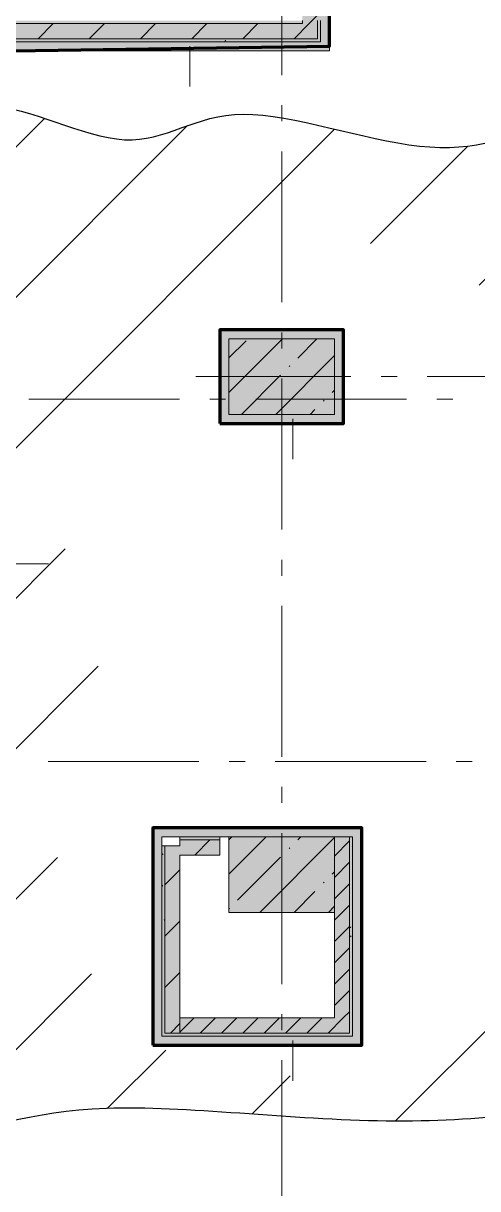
# Model space of a CAD drawing. Header units: millimetres. Extents: x -537608 to 253996, y -217170 to 186033.
# Drawn here: x -284475 to -281462, y 10368 to 18091 of the extents above; entities that cross this region are included whole.
import ezdxf

# ---------------------------------------------------------------- set-up
doc = ezdxf.new("R2010")
doc.units = ezdxf.units.MM
doc.layers.add('16) Лак 1.6м', color=160, linetype='Continuous', lineweight=90)
doc.layers.add('2) окраска коммуникации', color=152, linetype='Continuous', lineweight=30)
doc.layers.add('PDF _Геометрия', color=7, linetype='Continuous')
doc.layers.add('PDF _Сплошная заливка', color=7, linetype='Continuous', true_color=0xffffff)

msp = doc.modelspace()

# ---------------------------------------------------------------- hatches: boundary and pattern name
at = {"layer": '2) окраска коммуникации'}
h = msp.add_hatch(dxfattribs=at)
h.set_pattern_fill('ANSI31', color=5, scale=222)
h.set_pattern_definition([(45, (-305519.1207057401, -20669.70725479615), (-498.404214719338, 498.404214719338), [])])
edge = h.paths.add_edge_path()
edge.add_spline(control_points=[(-290778.1295418454, 11066.73725550275), (-290387.3432222666, 10570.64956164246), (-289743.0727939522, 11066.73725550275), (-288919.2533206891, 10560.09502494372), (-288105.9940039013, 11182.84275210756), (-286954.7584622179, 10760.64031071276), (-286007.4205449632, 10940.02898327531), (-285042.7477676743, 10616.4758401128), (-284130.9316466053, 11012.66351929682), (-281975.2535672687, 10728.45236448853), (-280376.2745304737, 10966.16539146788), (-279268.5103913055, 11271.04947029478), (-278118.4513044439, 10949.64111317335), (-276985.3064717367, 10882.03391194695), (-275953.6378516486, 10645.40870765447), (-275395.5217863466, 9715.80969079132), (-275395.5217863466, 8271.049470294769), (-275157.9741394991, 7191.990446720993), (-275614.6139921821, 6955.365242428517), (-274802.8089473837, 5738.435620353113), (-275817.5648653687, 5129.970809315353), (-275327.2936148814, 3468.32095605044), (-275716.284211203, 2758.444644058261), (-275293.4682106751, 2171.049470294798), (-273991.1979089876, 1727.434825355442), (-273974.2852068844, 2606.328441298821), (-273078.354413281, 3011.971648657254), (-273078.354413281, 4702.152378432475), (-273720.5962273882, 5040.188384564499), (-273078.354413281, 5733.162197135294), (-273720.5962273882, 6578.252911580283), (-273078.354413281, 7271.226724151078), (-273805.1597379039, 8271.049470294769), (-273078.354413281, 9012.112854846077), (-274291.2526209565, 9488.117833320925), (-274291.2526209565, 9164.229057605517), (-275005.9538269726, 9367.050661284731), (-275005.9538269726, 9971.049470294914), (-275073.6046353852, 10786.80188703947), (-275073.6046353852, 11271.04947029477), (-274668.013299255, 12503.44621075098), (-274837.1387682355, 13297.83082516133), (-275344.516727228, 13652.76863159998), (-276004.1090051488, 13838.68843497268), (-276985.0410709787, 13838.68843497268), (-277813.7588178802, 13821.78663466605), (-278642.4765647816, 14041.5100386519), (-279014.5544589998, 14768.28815095071), (-278845.4274379684, 16002.11957333274), (-278185.8367120985, 17021.04947029478), (-276443.2448242154, 17292.77574880551), (-275935.8653131717, 18408.29456904137), (-275682.1763336755, 19337.89358590452), (-275310.0999915081, 19659.02849084479), (-275479.2254604886, 20622.4311083212), (-274684.3331177936, 20656.23470893446), (-273872.526520944, 20842.15451230705), (-273940.1773293568, 22126.69133560897), (-274481.0718343636, 22725.7502556256), (-273331.0142995532, 24399.02918509419), (-274379.5971737959, 25075.10119735836), (-273331.0142995532, 26038.50451394953), (-274075.1700879899, 26985.00533111931), (-273078.354413281, 28523.06915902023), (-273078.354413281, 28523.06915902023), (-273345.9962499433, 29714.537717836), (-274039.4123800195, 30880.7626381065), (-275206.382616933, 30238.49422645559), (-276187.3146827629, 30745.54823565369), (-277354.2849196764, 30153.98522492256), (-279011.7204134791, 30982.17343994616), (-280026.4778835152, 30677.94103442728), (-281278.0100788933, 29934.26112182184), (-280499.3584001249, 28301.04947029485), (-281142.0364238914, 27038.3862445215), (-279890.5042285133, 25838.35842275272), (-281260.4253386136, 24180.04947029485), (-280059.6296974938, 22745.3282675294), (-281159.2859211085, 21829.04947029485), (-280076.8791947109, 20222.53182846601), (-281092.8162236715, 18916.62656016208), (-280737.6525836075, 18003.92934360544), (-280923.690754691, 17429.26743406607), (-281752.4085015923, 17141.93682885382), (-283156.1550158989, 17665.89333747341), (-283714.2710812009, 17125.03502854719), (-284813.592061753, 17750.40233900633), (-285185.6684039201, 17108.13322824056), (-286132.7750655437, 17801.10773992622), (-287328.3544132805, 16388.25048558218), (-285898.1716598534, 14701.76108214785), (-286388.6369167427, 13644.84066934502), (-285779.7842971823, 13214.04947029485), (-286591.5893419807, 12701.04947029479), (-286591.5893419807, 11811.55253060385), (-287690.9087704814, 11727.04352907082), (-288012.2485583902, 12132.68673642936), (-288722.5773905696, 11760.84712968408), (-289229.9569016132, 12453.82164136963), (-289940.2857337925, 11963.66873336329), (-290684.4415222293, 11777.74892999071), (-290778.1295418454, 11066.73725550275)], knot_values=[0, 0, 0, 0, 1, 2, 3, 4, 5, 6, 7, 8, 9, 10, 11, 12, 13, 14, 15, 16, 17, 18, 19, 20, 21, 22, 23, 24, 25, 26, 27, 28, 29, 30, 31, 32, 33, 34, 35, 36, 37, 38, 39, 40, 41, 42, 43, 44, 45, 46, 47, 48, 49, 50, 51, 52, 53, 54, 55, 56, 57, 58, 59, 60, 61, 62, 63, 64, 65, 66, 67, 68, 69, 70, 71, 72, 73, 74, 75, 76, 77, 78, 79, 80, 81, 82, 83, 84, 85, 86, 87, 88, 89, 90, 91, 92, 93, 94, 95, 96, 97, 98, 99, 99, 99, 99], degree=3, periodic=0)
edge = h.paths.add_edge_path(flags=16)
edge.add_arc((-282974.131416871, 12518.01710380639), 1274.567205917258, 125.00000004974521, 234.99999995025502, ccw=False)
edge.add_arc((-283038.6718286237, 14513.97250692987), 1162.044431998314, 125.0000000497451, 234.9999999502549, ccw=False)
edge.add_arc((-282295.866379925, 15202.92320276394), 1433.645541916495, 59.43173917583039, 169.4317390763406, ccw=False)
edge.add_arc((-282677.7619326952, 14748.50929600756), 2021.488717905952, -53.33912159542018, 56.66087830508968, ccw=False)
edge.add_arc((-282413.833053277, 12555.55064106403), 1102.633641852591, -78.79029658103138, 31.20970331947842, ccw=False)
edge.add_arc((-282952.3368390173, 12001.108425786), 919.0678340200262, 215.000000049745, 324.999999950255, ccw=False)
edge = h.paths.add_edge_path(flags=16)
edge.add_arc((-277532.2831400353, 20735.81904805778), 1174.761648407511, 125.0000000497451, 234.9999999502549, ccw=False)
edge.add_arc((-276960.5272288629, 23476.98792195341), 2171.587658382488, 125.0000000497451, 234.9999999502549, ccw=False)
edge.add_arc((-277291.7325825877, 26561.69859435377), 1594.148746454434, 125.00000004974521, 234.99999995025502, ccw=False)
edge.add_arc((-277094.170017662, 27873.72006977277), 1111.9458483979, 70.31799187557522, 180.3179917760853, ccw=False)
edge.add_arc((-276872.3716893117, 27774.88192752863), 1155.950819868962, -27.59113456386177, 82.40886533664792, ccw=False)
edge.add_arc((-276749.5728974249, 25951.74364315184), 1572.051704682641, -54.99999995025502, 54.9999999502549, ccw=False)
edge.add_arc((-276903.478506219, 23156.4449214603), 1840.377944830278, -54.9999999502549, 54.99999995025502, ccw=False)
edge.add_arc((-276968.8489957234, 21036.37149134816), 1277.401584025117, -81.3467366515178, 28.65326324899212, ccw=False)
edge.add_arc((-277491.3784936382, 20273.9631484444), 872.5123162488143, 215.0000000497448, 324.9999999502551, ccw=False)
h = msp.add_hatch(dxfattribs=at)
h.set_pattern_fill('ANSI31', color=256, scale=180)
h.set_pattern_definition([(45, (0, 0), (-404.1115254481119, 404.1115254481119), [])])
h.paths.add_polyline_path([(-284261.5972707048, 24109.05146122346, 0.5205670499999999), (-284261.5972707048, 26540.87311775143, 0.5205670499999999), (-284261.5972707048, 28830.24042532219, 0.520567050000002), (-285626.3392839998, 29828.84864750877, 0.5205670499999981), (-286827.0414223028, 28445.90119565926, 0.5205670500000009), (-286827.0414223028, 26028.72325080043, 0.5205670499999991), (-286827.0414223028, 23887.40225900559, 0.5205670499999998), (-286827.0414223028, 22082.00157610449, 0.3133390172102297), (-287418.7029360431, 20474.29203348119, 0.1767419994291153), (-287968.249788916, 20090.15405686153, 0.4171938097685001), (-288900.9717033515, 19255.15723500137, 0.1823102554896557), (-289397.7507273732, 19982.43343642546, 0.5205670499999833), (-290302.8839367609, 19605.02749645448, 0.5205670500000005), (-290302.8839367609, 17499.83302410714, 0.52056705), (-290302.8839367609, 15774.48999566095, 0.5205670500000004), (-290302.8839367609, 13721.19219378941, 0.5205670499999983), (-289397.7507273732, 15501.05536589745, 0.5205670500000004), (-289397.7507273732, 17937.98622951877, 0.2446984429989837), (-288865.6148016831, 18960.20983297211, 0.5205670499999999), (-287409.1652033214, 18960.20983297211, 0.5205670500000048), (-285892.2134563207, 18960.20983297213, 0.09253107615536854), (-285790.8179049191, 19215.24526978435, 0.1896132026804984), (-285175.6000924105, 19622.86376511678, 0.5205670500000004), (-284261.5972707048, 20287.72662518881, 0.52056705), (-284261.5972707048, 22263.21965132377, 0.5205670500000005)])
at = {"layer": 'PDF _Сплошная заливка', "transparency": 33554559}
h = msp.add_hatch(color=256, dxfattribs=at)
h.paths.add_polyline_path([(-282524.3536284036, 17988.99990980812), (-282504.352632421, 17988.99990980812), (-282504.352632421, 20949.00008163501), (-282524.3536284036, 20949.00008163501), (-282524.3536284036, 18089.00037465218)], flags=0)
h.paths.add_polyline_path([(-282512.7362758258, 21449.00007776907), (-282504.352632421, 21449.00007776907), (-282504.352632421, 27299.00353172002), (-282524.3536284036, 27299.00353172002), (-282524.3536284036, 21449.00007776907)], flags=0)
h.paths.add_polyline_path([(-282520.7861565936, 27799.00134086584), (-282504.352632421, 27799.00134086584), (-282506.3527390728, 28652.35071398156), (-282524.3536284036, 28654.34863364622), (-282524.3536284036, 27799.00134086584)], flags=0)
h.paths.add_polyline_path([(-282524.3536284036, 30414.35014105395), (-282504.352632421, 30416.35236414707), (-282504.352632421, 30799.00124712277), (-282624.3540226999, 30799.00124712277), (-282624.3540226999, 30779.0046251161), (-282524.3536284036, 30779.0046251161), (-282524.3536284036, 30416.35236414707)], flags=0)
h = msp.add_hatch(color=256, dxfattribs=at)
h.paths.add_polyline_path([(-282624.3540226999, 18089.00037465218), (-282524.3536284036, 18089.00037465218), (-282524.3536284036, 20949.00008163501), (-282624.3540226999, 20949.00008163501), (-282624.3540226999, 18108.99911309907)], flags=0)
h.paths.add_polyline_path([(-282524.3536284036, 21449.00007776907), (-282524.3536284036, 27299.00353172002), (-282624.3540226999, 27299.00353172002), (-282624.3540226999, 21449.00007776907), (-282577.3679893092, 21449.00007776907)], flags=0)
h.paths.add_polyline_path([(-282524.3536284036, 27799.00134086584), (-282524.3536284036, 28654.34863364622), (-282624.3540226999, 28654.34863364622), (-282624.3540226999, 27799.00134086584), (-282544.5009409597, 27799.00134086584)], flags=0)
h.paths.add_polyline_path([(-282624.3540226999, 30414.35014105395), (-282524.3536284036, 30414.35014105395), (-282524.3536284036, 30779.0046251161), (-282624.3540226999, 30779.0046251161)], flags=0)
at = {"layer": 'PDF _Сплошная заливка', "true_color": 0xff7d7d, "transparency": 33554559}
for points in [[(-282504.352632421, 17969.00110081322), (-282444.3541595413, 17969.00110081322), (-282444.3541595413, 20949.00008163501), (-282504.352632421, 20949.00008163501), (-282504.352632421, 18108.99911309907)], [(-282444.3541595413, 17909.00044094777), (-282444.3541595413, 17969.00110081322), (-284544.3544678275, 17969.00110081322), (-284544.3544678275, 17909.00044094777), (-282873.3108978805, 17909.00044094777)], [(-282411.3536343568, 15999.00045853744), (-282411.3536343568, 16058.99900196238), (-283111.352302641, 16058.99900196238), (-283111.352302641, 15999.00045853744), (-282873.3108978805, 15999.00045853744)], [(-282411.3536343568, 15499.00046240338), (-282351.3529744916, 15499.00046240338), (-282351.3529744916, 16058.99900196238), (-282411.3536343568, 16058.99900196238), (-282411.3536343568, 15917.78883375584)], [(-282411.3536343568, 12698.99929884549), (-282291.3522440779, 12698.99929884549), (-282291.3522440779, 12758.99777172242), (-283556.3529284868, 12758.99777172242), (-283556.3529284868, 12698.99929884549), (-282873.3108978805, 12698.99929884549)], [(-282291.3522440779, 11378.99924414687), (-282231.3537006518, 11378.99924414687), (-282231.3537006518, 12758.99777172242), (-282291.3522440779, 12758.99777172242), (-282291.3522440779, 11498.99844743782)]]:
    msp.add_hatch(color=11, dxfattribs=at).paths.add_polyline_path(points)
at = {"layer": 'PDF _Сплошная заливка', "transparency": 33554559}
for points in [[(-282873.3108978805, 18089.00037465218), (-282624.3540226999, 18089.00037465218), (-282624.3540226999, 18108.99911309907), (-288411.7022362339, 18108.99911309907), (-288411.7022362339, 18089.00037465218), (-284549.2675018441, 18089.00037465218)], [(-282524.3536284036, 17988.99990980812), (-282524.3536284036, 18089.00037465218), (-288411.7022362339, 18089.00037465218), (-288411.7022362339, 17988.99990980812), (-282873.3108978805, 17988.99990980812)], [(-282873.3108978805, 15499.00046240338), (-282411.3536343568, 15499.00046240338), (-282411.3536343568, 15999.00045853744), (-283111.352302641, 15999.00045853744), (-283111.352302641, 15499.00046240338)], [(-283436.3537251978, 12578.9979085663), (-283171.3530330547, 12578.9979085663), (-283171.3530330547, 12678.99830286207), (-283436.3537251978, 12678.99830286207), (-283436.3537251978, 12638.99856843203)], [(-282311.3532400582, 11398.99798259376), (-282291.3522440779, 11398.99798259376), (-282291.3522440779, 12698.99929884549), (-282311.3532400582, 12698.99929884549), (-282311.3532400582, 11498.99844743782)], [(-283436.3537251978, 11378.99924414687), (-282291.3522440779, 11378.99924414687), (-282291.3522440779, 11398.99798259376), (-283536.3541194942, 11398.99798259376), (-283536.3541194942, 11378.99924414687)]]:
    msp.add_hatch(color=256, dxfattribs=at).paths.add_polyline_path(points)

# ---------------------------------------------------------------- linework, layer by layer
at = {"layer": '16) Лак 1.6м'}
msp.add_lwpolyline([(-284544.3544678275, 17668.99984737847), (-284544.3544678275, 17909.00044094777), (-282444.3541595413, 17939.00077088049), (-282444.3541595413, 20889.00153820979), (-282351.3529744916, 20889.00153820979), (-282351.3529744916, 21509.00073763452), (-282444.3541595413, 21509.00073763452), (-282444.3541595413, 23239.000786341), (-282351.3529744916, 23239.00078634099), (-282351.3529744916, 23859.00005631374), (-282444.3541595413, 23859.00005631374), (-282444.3541595413, 27239.00068486633), (-282351.3529744916, 27239.00068486633), (-282351.3529744916, 27859.00418771953), (-282444.3541595413, 27859.00418771953), (-282444.3541595413, 28654.34863364622)], dxfattribs=at)
for points in [[(-283171.3530330547, 15438.99980253765), (-282351.3529744916, 15438.99980253765), (-282351.3529744916, 16058.99900196238), (-283171.3530330547, 16058.99900196238)], [(-283616.3536589006, 11318.99851373369), (-282231.3537006518, 11318.99851373369), (-282231.3537006518, 12758.99777172242), (-283616.3536589006, 12758.99777172242)]]:
    msp.add_lwpolyline(points, close=True, dxfattribs=at)
at = {"layer": '2) окраска коммуникации'}
msp.add_open_spline([(-290778.1295418454, 11066.73725550275), (-290387.3432222666, 10570.64956164246), (-289743.0727939522, 11066.73725550275), (-288919.2533206891, 10560.09502494372), (-288105.9940039013, 11182.84275210756), (-286954.7584622179, 10760.64031071276), (-286007.4205449632, 10940.02898327531), (-285042.7477676743, 10616.4758401128), (-284130.9316466053, 11012.66351929682), (-281975.2535672687, 10728.45236448853), (-280376.2745304737, 10966.16539146788), (-279268.5103913055, 11271.04947029478), (-278118.4513044439, 10949.64111317335), (-276985.3064717367, 10882.03391194695), (-275953.6378516486, 10645.40870765447), (-275395.5217863466, 9715.80969079132), (-275395.5217863466, 8271.049470294769), (-275157.9741394991, 7191.990446720993), (-275614.6139921821, 6955.365242428517), (-274802.8089473837, 5738.435620353113), (-275817.5648653687, 5129.970809315353), (-275327.2936148814, 3468.32095605044), (-275716.284211203, 2758.444644058261), (-275293.4682106751, 2171.049470294798), (-273991.1979089876, 1727.434825355442), (-273974.2852068844, 2606.328441298821), (-273078.354413281, 3011.971648657254), (-273078.354413281, 4702.152378432475), (-273720.5962273882, 5040.188384564499), (-273078.354413281, 5733.162197135294), (-273720.5962273882, 6578.252911580283), (-273078.354413281, 7271.226724151078), (-273805.1597379039, 8271.049470294769), (-273078.354413281, 9012.112854846077), (-274291.2526209565, 9488.117833320925), (-274291.2526209565, 9164.229057605517), (-275005.9538269726, 9367.050661284731), (-275005.9538269726, 9971.049470294914), (-275073.6046353852, 10786.80188703947), (-275073.6046353852, 11271.04947029477), (-274668.013299255, 12503.44621075098), (-274837.1387682355, 13297.83082516133), (-275344.516727228, 13652.76863159998), (-276004.1090051488, 13838.68843497268), (-276985.0410709787, 13838.68843497268), (-277813.7588178802, 13821.78663466605), (-278642.4765647816, 14041.5100386519), (-279014.5544589998, 14768.28815095071), (-278845.4274379684, 16002.11957333274), (-278185.8367120985, 17021.04947029478), (-276443.2448242154, 17292.77574880551), (-275935.8653131717, 18408.29456904137), (-275682.1763336755, 19337.89358590452), (-275310.0999915081, 19659.02849084479), (-275479.2254604886, 20622.4311083212), (-274684.3331177936, 20656.23470893446), (-273872.526520944, 20842.15451230705), (-273940.1773293568, 22126.69133560897), (-274481.0718343636, 22725.7502556256), (-273331.0142995532, 24399.02918509419), (-274379.5971737959, 25075.10119735836), (-273331.0142995532, 26038.50451394953), (-274075.1700879899, 26985.00533111931), (-273078.354413281, 28523.06915902023), (-273078.354413281, 28523.06915902023), (-273345.9962499433, 29714.537717836), (-274039.4123800195, 30880.7626381065), (-275206.382616933, 30238.49422645559), (-276187.3146827629, 30745.54823565369), (-277354.2849196764, 30153.98522492256), (-279011.7204134791, 30982.17343994616), (-280026.4778835152, 30677.94103442728), (-281278.0100788933, 29934.26112182184), (-280499.3584001249, 28301.04947029485), (-281142.0364238914, 27038.3862445215), (-279890.5042285133, 25838.35842275272), (-281260.4253386136, 24180.04947029485), (-280059.6296974938, 22745.3282675294), (-281159.2859211085, 21829.04947029485), (-280076.8791947109, 20222.53182846601), (-281092.8162236715, 18916.62656016208), (-280737.6525836075, 18003.92934360544), (-280923.690754691, 17429.26743406607), (-281752.4085015923, 17141.93682885382), (-283156.1550158989, 17665.89333747341), (-283714.2710812009, 17125.03502854719), (-284813.592061753, 17750.40233900633), (-285185.6684039201, 17108.13322824056), (-286132.7750655437, 17801.10773992622), (-287328.3544132805, 16388.25048558218), (-285898.1716598534, 14701.76108214785), (-286388.6369167427, 13644.84066934502), (-285779.7842971823, 13214.04947029485), (-286591.5893419807, 12701.04947029479), (-286591.5893419807, 11811.55253060385), (-287690.9087704814, 11727.04352907082), (-288012.2485583902, 12132.68673642936), (-288722.5773905696, 11760.84712968408), (-289229.9569016132, 12453.82164136963), (-289940.2857337925, 11963.66873336329), (-290684.4415222293, 11777.74892999071), (-290778.1295418454, 11066.73725550275)], degree=3, dxfattribs=at)
at = {"layer": 'PDF _Геометрия', "lineweight": 9}
for p, q in [((-282444.3541595413, 20889.00153820979), (-282444.3541595413, 17969.00110081322)), ((-282624.3540226999, 18089.00037465218), (-288411.7022362339, 18089.00037465218)), ((-284376.5553892957, 17988.99990980812), (-284276.5549244531, 18089.00037465218)), ((-284037.1442533487, 17988.99990980812), (-283937.1438590546, 18089.00037465218)), ((-283697.7331174017, 17988.99990980812), (-283597.7327231053, 18089.00037465218)), ((-283358.3220520032, 17988.99990980812), (-283258.321587156, 18089.00037465218)), ((-283018.9109160539, 17988.99990980812), (-282918.9105217598, 18089.00037465218)), ((-282679.4976636677, 17988.99990980812), (-282579.4993858105, 18089.00037465218)), ((-282624.3540226999, 18108.99911309907), (-282624.3540226999, 18089.00037465218)), ((-282579.4993858105, 18089.00037465218), (-282524.3536284036, 18144.14613206077)), ((-282524.3536284036, 18108.99911309907), (-282524.3536284036, 18089.00037465218)), ((-282524.3536284036, 18089.00037465218), (-282524.3536284036, 17988.99990980812)), ((-282504.352632421, 18089.00037465218), (-282504.352632421, 18108.99911309907)), ((-282504.352632421, 17988.99990980812), (-282504.352632421, 18089.00037465218)), ((-282524.3536284036, 17988.99990980812), (-288294.3554265057, 17988.99990980812)), ((-288274.3545010694, 17969.00110081322), (-282504.352632421, 17969.00110081322)), ((-282504.352632421, 17969.00110081322), (-284544.3544678275, 17969.00110081322)), ((-283370.9921925411, 17938.99971266052), (-283370.9921925411, 17672.84929958545)), ((-282504.352632421, 17988.99990980812), (-282504.352632421, 17969.00110081322)), ((-282504.352632421, 17969.00110081322), (-282504.352632421, 17988.99990980812)), ((-282444.3541595413, 17969.00110081322), (-282444.3541595413, 17909.00044094777)), ((-282444.3541595413, 17909.00044094777), (-284544.3544678275, 17909.00044094777)), ((-283111.352302641, 16058.99900196238), (-283171.3530330547, 16058.99900196238)), ((-283171.3530330547, 16058.99900196238), (-283171.3530330547, 15438.99980253765)), ((-282411.3536343568, 16058.99900196238), (-283111.352302641, 16058.99900196238)), ((-283111.352302641, 15644.78778554806), (-282757.1418166402, 15999.00045853744)), ((-283111.352302641, 15999.00045853744), (-283111.352302641, 15499.00046240338)), ((-282411.3536343568, 15999.00045853744), (-283111.352302641, 15999.00045853744)), ((-283111.352302641, 15872.88685915384), (-282997.5471441487, 15986.69413408782)), ((-282655.3974755185, 15872.64572605305), (-282529.0427430338, 15999.00045853744)), ((-282351.3529744916, 16058.99900196238), (-282411.3536343568, 16058.99900196238)), ((-282411.3536343568, 15499.00046240338), (-282411.3536343568, 15999.00045853744)), ((-282351.3529744916, 15499.00046240338), (-282351.3529744916, 16058.99900196238)), ((-282800.9457820017, 15499.00046240338), (-282411.3536343568, 15888.59261005004)), ((-283029.0448556081, 15499.00046240338), (-282769.4480705401, 15758.59513103004)), ((-282712.4227730315, 15815.6204285414), (-282707.682017253, 15820.36118431684)), ((-282427.3005888998, 15644.54665244726), (-282411.3536343568, 15660.49360699198)), ((-282572.8467789462, 15499.00046240338), (-282541.348996936, 15530.49605742397)), ((-282484.3236994252, 15587.52135493562), (-282479.5829436489, 15592.26218125878)), ((-283111.352302641, 15499.00046240338), (-282411.3536343568, 15499.00046240338)), ((-282688.8823833471, 15468.99907425012), (-282688.8823833471, 15202.84866117534)), ((-282351.3529744916, 15438.99980253765), (-282351.3529744916, 15499.00046240338)), ((-283171.3530330547, 15438.99980253765), (-283111.352302641, 15438.99980253765)), ((-283111.352302641, 15438.99980253765), (-282351.3529744916, 15438.99980253765)), ((-284574.3537395395, 14509.47028876818), (-284308.2033970144, 14509.47028876818)), ((-283556.3529284868, 12758.99777172242), (-283616.3536589006, 12758.99777172242)), ((-283616.3536589006, 12758.99777172242), (-283616.3536589006, 11318.99851373369)), ((-282291.3522440779, 12758.99777172242), (-283556.3529284868, 12758.99777172242)), ((-282231.3537006518, 12758.99777172242), (-282291.3522440779, 12758.99777172242)), ((-282231.3537006518, 11378.99924414687), (-282231.3537006518, 12758.99777172242)), ((-283556.3529284868, 11378.99924414687), (-283556.3529284868, 12698.99929884549)), ((-283556.3529284868, 12698.99929884549), (-283111.352302641, 12698.99929884549)), ((-283171.3530330547, 12698.99929884549), (-283436.3537251978, 12698.99929884549)), ((-283436.3537251978, 12698.99929884549), (-283436.3537251978, 12678.99830286207)), ((-283436.3537251978, 12678.99830286207), (-283436.3537251978, 12638.99856843203)), ((-283171.3530330547, 12678.99830286207), (-283436.3537251978, 12678.99830286207)), ((-283337.7419274006, 12578.9979085663), (-283237.741533102, 12678.99830286207)), ((-283171.3530330547, 12678.99830286207), (-283171.3530330547, 12698.99929884549)), ((-283171.3530330547, 12578.9979085663), (-283171.3530330547, 12678.99830286207)), ((-283111.352302641, 12451.40950301803), (-282863.762577363, 12698.99929884549)), ((-283111.352302641, 12679.50638963558), (-283091.8616509693, 12698.99929884549)), ((-283111.352302641, 12698.99929884549), (-283111.352302641, 12198.99930271114)), ((-282411.3536343568, 12698.99929884549), (-283111.352302641, 12698.99929884549)), ((-282907.5666132709, 12198.99930271114), (-282411.3536343568, 12695.2122110795)), ((-282655.3974755185, 12679.26525653479), (-282635.6656907443, 12698.99929884549)), ((-282411.3536343568, 12198.99930271114), (-282411.3536343568, 12698.99929884549)), ((-282291.3522440779, 12698.99929884549), (-282411.3536343568, 12698.99929884549)), ((-282411.3536343568, 12698.99929884549), (-282311.3532400582, 12698.99929884549)), ((-282411.3536343568, 12572.00511919144), (-282311.3532400582, 12672.00551348721)), ((-282311.3532400582, 12698.99929884549), (-282291.3522440779, 12698.99929884549)), ((-282311.3532400582, 12698.99929884549), (-282311.3532400582, 11498.99844743782)), ((-282291.3522440779, 11498.99844743782), (-282291.3522440779, 12698.99929884549)), ((-282291.3522440779, 12698.99929884549), (-282291.3522440779, 11498.99844743782)), ((-283536.3541194942, 12638.99856843203), (-283556.3529284868, 12638.99856843203)), ((-283556.3529284868, 12638.99856843203), (-283556.3529284868, 11378.99924414687)), ((-283536.3541194942, 11398.99798259376), (-283536.3541194942, 12638.99856843203)), ((-283436.3537251978, 12638.99856843203), (-283536.3541194942, 12638.99856843203)), ((-282712.4227730315, 12622.23995902342), (-282707.682017253, 12626.98297233482)), ((-283436.3537251978, 11498.99844743782), (-283436.3537251978, 12578.9979085663)), ((-283436.3537251978, 12578.9979085663), (-283171.3530330547, 12578.9979085663)), ((-283054.5703252204, 12280.09247738258), (-282769.4480705401, 12565.21466151149)), ((-282411.3536343568, 12430.58401243305), (-282311.3532400582, 12530.58440672854)), ((-283536.3541194942, 12380.38571647072), (-283436.3537251978, 12480.38611076649)), ((-282427.3005888998, 12451.16625347701), (-282411.3536343568, 12467.11313747372)), ((-282484.3236994252, 12394.14088541735), (-282479.5829436489, 12398.88389872904)), ((-282411.3536343568, 12289.16283512609), (-282311.3532400582, 12389.16329996987)), ((-282679.4675396668, 12198.99930271114), (-282541.348996936, 12337.11777489395)), ((-283111.352302641, 12223.31042941197), (-283106.8547964063, 12227.81012263461)), ((-282451.3684660604, 12198.99930271114), (-282411.3536343568, 12239.01406386765)), ((-282411.3536343568, 12147.7417283677), (-282311.3532400582, 12247.74219321119)), ((-283536.3541194942, 12040.97458052368), (-283436.3537251978, 12140.97497481916)), ((-283111.352302641, 12198.99930271114), (-282411.3536343568, 12198.99930271114)), ((-282411.3536343568, 12198.99930271114), (-282411.3536343568, 11498.99844743782)), ((-282411.3536343568, 12006.32062160875), (-282311.3532400582, 12106.32108645252)), ((-282411.3536343568, 11864.89951485036), (-282311.3532400582, 11964.89779270561)), ((-282411.3536343568, 11723.47840809141), (-282311.3532400582, 11823.47668594695)), ((-283536.3541194942, 11701.56344457608), (-283436.3537251978, 11801.56390941985)), ((-282411.3536343568, 11582.0551143445), (-282311.3532400582, 11682.05557918827)), ((-282352.9891945053, 11498.99844743782), (-282311.3532400582, 11540.63440188159)), ((-283499.5063290889, 11398.99798259376), (-283436.3537251978, 11462.15277347253)), ((-283436.3537251978, 11405.58392159085), (-283342.9391993517, 11498.99844743782)), ((-282411.3536343568, 11498.99844743782), (-283436.3537251978, 11498.99844743782)), ((-283436.3537251978, 11498.99844743782), (-283436.3537251978, 11398.99798259376)), ((-283301.5184868866, 11398.99798259376), (-283201.5180925925, 11498.99844743782)), ((-283160.0951931397, 11398.99798259376), (-283060.096915287, 11498.99844743782)), ((-283018.6740863827, 11398.99798259376), (-282918.6736920886, 11498.99844743782)), ((-282877.2529796234, 11398.99798259376), (-282777.2525853271, 11498.99844743782)), ((-282735.8318728665, 11398.99798259376), (-282635.8314080216, 11498.99844743782)), ((-282594.410766105, 11398.99798259376), (-282494.4103012623, 11498.99844743782)), ((-282452.989659348, 11398.99798259376), (-282352.9891945053, 11498.99844743782)), ((-282311.3532400582, 11498.99844743782), (-282311.3532400582, 11398.99798259376)), ((-282291.3522440779, 11398.99798259376), (-282291.3522440779, 11498.99844743782)), ((-283536.3541194942, 11378.99924414687), (-283556.3529284868, 11378.99924414687)), ((-283556.3529284868, 11378.99924414687), (-283536.3541194942, 11378.99924414687)), ((-283436.3537251978, 11398.99798259376), (-283536.3541194942, 11398.99798259376)), ((-283536.3541194942, 11378.99924414687), (-283436.3537251978, 11378.99924414687)), ((-282311.3532400582, 11398.99798259376), (-283436.3537251978, 11398.99798259376)), ((-282291.3522440779, 11378.99924414687), (-283436.3537251978, 11378.99924414687)), ((-283436.3537251978, 11378.99924414687), (-282291.3522440779, 11378.99924414687)), ((-282311.5684820402, 11398.99798259376), (-282311.3532400582, 11399.21329512292)), ((-282291.3522440779, 11398.99798259376), (-282291.3522440779, 11378.99924414687)), ((-282291.3522440779, 11378.99924414687), (-282291.3522440779, 11398.99798259376)), ((-282231.3537006518, 11318.99851373369), (-282231.3537006518, 11378.99924414687)), ((-283616.3536589006, 11318.99851373369), (-283556.3529284868, 11318.99851373369)), ((-283556.3529284868, 11318.99851373369), (-282231.3537006518, 11318.99851373369)), ((-282688.8823833471, 11348.99778544616), (-282688.8823833471, 11082.84955935962))]:
    msp.add_line(p, q, dxfattribs=at)
at = {"layer": 'PDF _Геометрия', "color": 253, "lineweight": 9, "true_color": 0xaaaaaa}
for p, q in [((-282761.3529684989, 18747.59554418879), (-282761.3529684989, 17747.59343548015)), ((-282761.3529684989, 17547.59476332913), (-282761.3529684989, 17441.75983689939)), ((-282761.3529684989, 17241.76109420036), (-282761.3529684989, 16241.76110193195)), ((-282761.3529684989, 16041.7603133407), (-282761.3529684989, 15935.92750335119)), ((-283330.1053874248, 15749.34600462702), (-282302.5820764289, 15749.34600462702)), ((-282761.3529684989, 15735.92664421165), (-282761.3529684989, 14735.92665194353)), ((-282102.5812172899, 15749.34600462702), (-281996.7484073009, 15749.34600462702)), ((-281796.7476187105, 15749.34600462702), (-280796.7476264424, 15749.34600462702)), ((-283438.9544776148, 15599.34752962388), (-284438.9544698829, 15599.34752962388)), ((-283133.1208790332, 15599.34752962388), (-283238.9558054635, 15599.34752962388)), ((-281933.1222146138, 15599.34752962388), (-282933.1221363355, 15599.34752962388)), ((-281627.2885454858, 15599.34752962388), (-281733.1213554748, 15599.34752962388)), ((-282761.3529684989, 14535.92579280398), (-282761.3529684989, 14430.09305336249)), ((-282761.3529684989, 14230.09431066345), (-282761.3529684989, 13230.09220195482)), ((-283310.6168521922, 13199.34589735655), (-284310.6168444603, 13199.34589735655)), ((-283004.7832536129, 13199.34589735655), (-283110.615993051, 13199.34589735655)), ((-281804.7824022035, 13199.34589735655), (-282804.7823944716, 13199.34589735655)), ((-281498.9488036241, 13199.34589735655), (-281604.7837300522, 13199.34589735655)), ((-282761.3529684989, 13030.09352980379), (-282761.3529684989, 12924.26071981457)), ((-282761.3529684989, 12724.25986067503), (-282761.3529684989, 11724.25993895463)), ((-282761.3529684989, 11524.25907981537), (-282761.3529684989, 11418.42626982586)), ((-282761.3529684989, 11218.4254106866), (-282761.3529684989, 10218.4254889662))]:
    msp.add_line(p, q, dxfattribs=at)
at = {"layer": 'PDF _Геометрия', "color": 8, "lineweight": 9, "true_color": 0x787878}
for p, q in [((-284435.1802924026, 17969.00110081322), (-284435.5054481861, 17969.56089927887)), ((-283362.3609961657, 17988.99990980812), (-283363.6075089672, 17986.84262218718)), ((-283133.4782752545, 17979.03817794843), (-283136.8303639877, 17973.23165337491)), ((-282291.3522440779, 12630.18006708648), (-282294.6096573769, 12635.82080383502)), ((-283548.1501701826, 12587.20497030236), (-283551.5023294598, 12581.39625874031)), ((-282294.5537128063, 12471.10474392257), (-282291.3522440779, 12471.10474392257)), ((-283550.3160646602, 12372.36595970338), (-283553.6682239397, 12378.17248427719)), ((-282291.3522440779, 12325.64038957121), (-282292.4438334479, 12323.7500556227)), ((-282294.5537128063, 12267.90460304313), (-282291.3522440779, 12267.90460304313)), ((-283536.7029088597, 12145.58881472323), (-283540.0550681392, 12151.39745573727)), ((-282302.7026429813, 12102.78162220461), (-282306.0569186998, 12096.97291064256)), ((-282301.2214169453, 12037.67194594753), (-282304.5735762271, 12043.47847052162)), ((-282294.5537128063, 11963.10439172411), (-282291.3522440779, 11963.10439172411)), ((-282311.1852652447, 11445.33172907463), (-282311.3532400582, 11445.62027043853))]:
    msp.add_line(p, q, dxfattribs=at)
at = {"layer": 'PDF _Сплошная заливка', "lineweight": 35, "transparency": 33554559}
for points in [[(-288294.3554265057, 17969.00110081322), (-282504.352632421, 17969.00110081322), (-288294.3554265057, 17988.99990980812), (-282504.352632421, 17988.99990980812)], [(-283171.3530330547, 12678.99830286207), (-283171.3530330547, 12698.99929884549), (-283436.3537251978, 12678.99830286207), (-283436.3537251978, 12698.99929884549)], [(-283111.352302641, 12198.99930271114), (-282411.3536343568, 12198.99930271114), (-283111.352302641, 12698.99929884549), (-282411.3536343568, 12698.99929884549)], [(-282311.3532400582, 11498.99844743782), (-282311.3532400582, 12698.99929884549), (-282411.3536343568, 11498.99844743782), (-282411.3536343568, 12698.99929884549)], [(-283536.3541194942, 11378.99924414687), (-283536.3541194942, 12638.99856843203), (-283556.3529284868, 11378.99924414687), (-283556.3529284868, 12638.99856843203)], [(-283536.3541194942, 11398.99798259376), (-283436.3537251978, 11398.99798259376), (-283536.3541194942, 12638.99856843203), (-283436.3537251978, 12638.99856843203)], [(-283436.3537251978, 11398.99798259376), (-282311.3532400582, 11398.99798259376), (-283436.3537251978, 11498.99844743782), (-282311.3532400582, 11498.99844743782)]]:
    msp.add_solid(points, dxfattribs=at)
at = {"layer": 'PDF _Сплошная заливка', "color": 11, "lineweight": 35, "true_color": 0xff7d7d, "transparency": 33554559}
for points in [[(-283111.352302641, 15438.99980253765), (-283111.352302641, 16058.99900196238), (-283171.3530330547, 15438.99980253765), (-283171.3530330547, 16058.99900196238)], [(-283111.352302641, 15438.99980253765), (-282351.3529744916, 15438.99980253765), (-283111.352302641, 15499.00046240338), (-282351.3529744916, 15499.00046240338)], [(-283616.3536589006, 11318.99851373369), (-283556.3529284868, 11318.99851373369), (-283616.3536589006, 12758.99777172242), (-283556.3529284868, 12758.99777172242)], [(-283556.3529284868, 11318.99851373369), (-282231.3537006518, 11318.99851373369), (-283556.3529284868, 11378.99924414687), (-282231.3537006518, 11378.99924414687)]]:
    msp.add_solid(points, dxfattribs=at)

doc.saveas('drawing.dxf')
